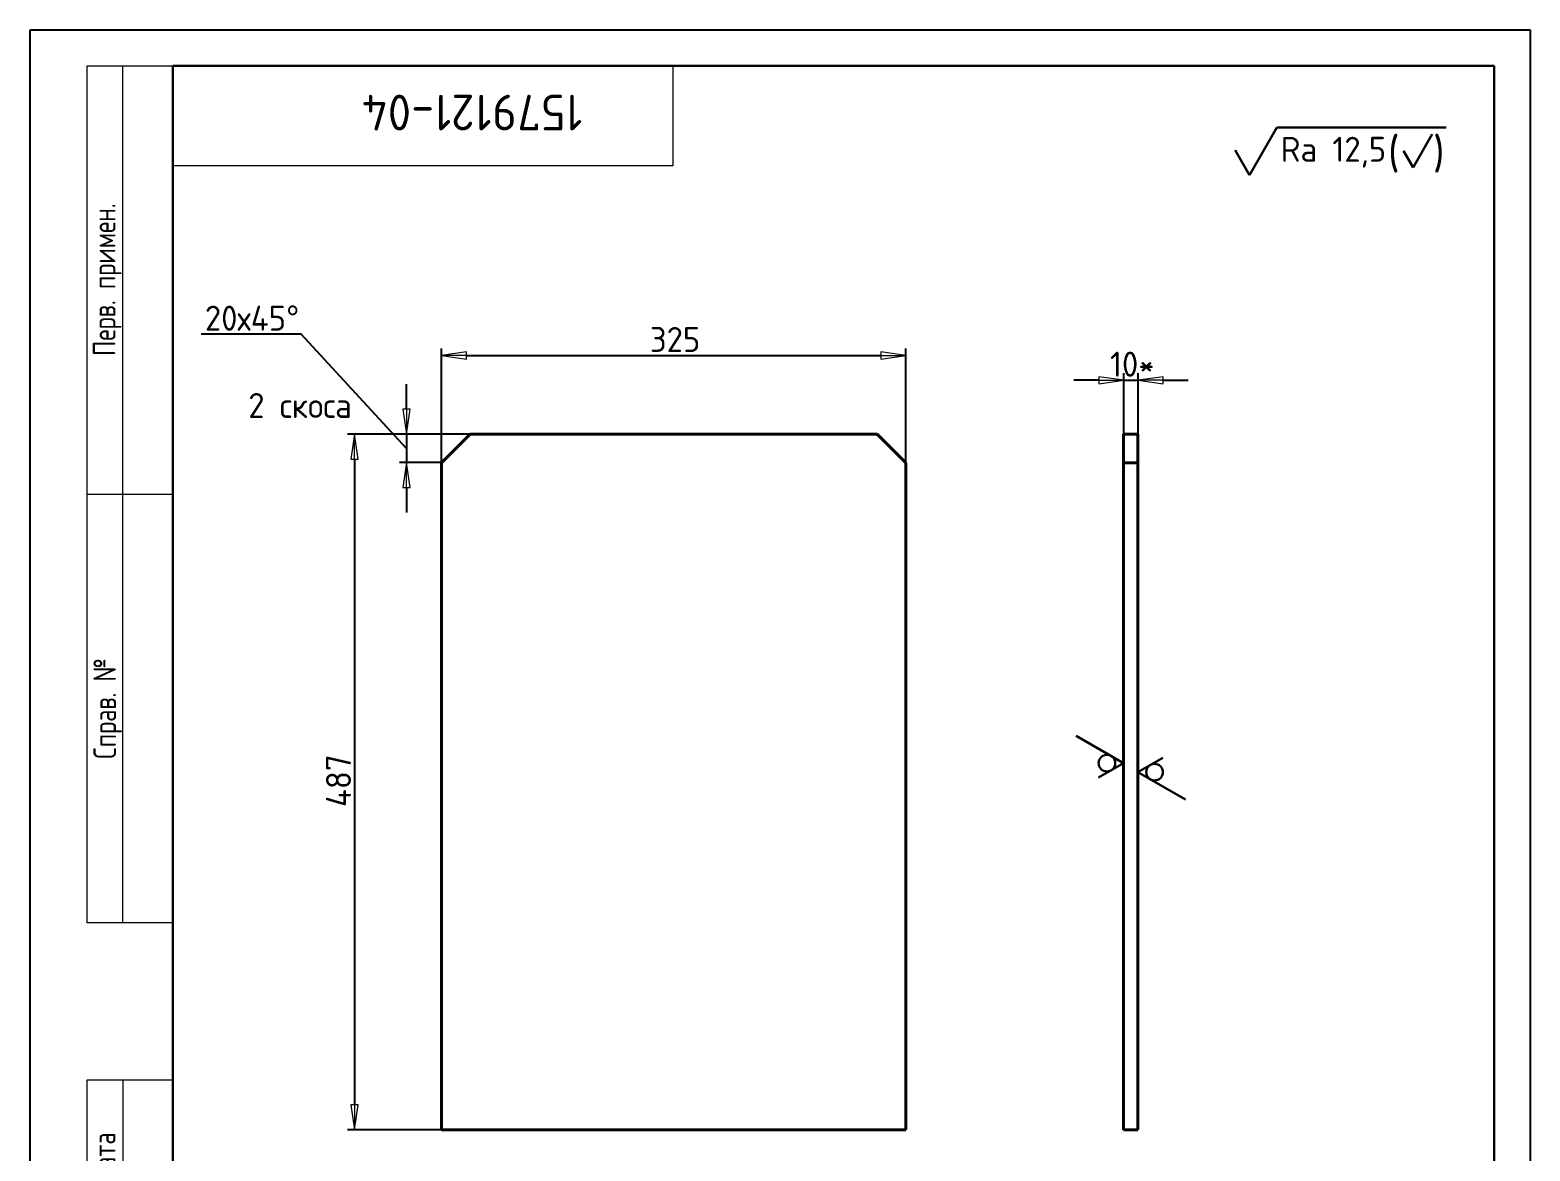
# Model space of a CAD drawing. Header units: millimetres. Extents: x 0 to 4514, y 0 to 1551.
# Drawn here: x 0 to 1050, y 700 to 1485 of the extents above; entities that cross this region are included whole.
import ezdxf
from ezdxf.enums import TextEntityAlignment as Align

# ---------------------------------------------------------------- set-up
doc = ezdxf.new("R2018")
doc.units = ezdxf.units.MM
doc.header["$LTSCALE"] = 5
for name, color, linetype, lineweight in [('Видимый контур (ГОСТ)', 5, 'Continuous', 40), ('Кромка (ГОСТ)', 7, 'Continuous', 30), ('Обозначение (ГОСТ)', 3, 'Continuous', 18), ('Размер (ГОСТ)', 3, 'Continuous', 18), ('Эскизная геометрия (ГОСТ)', 3, 'Continuous', 18)]:
    doc.layers.add(name, color=color, linetype=linetype, lineweight=lineweight)
doc.styles.add('Альтернативный текст (ГОСТ)', font='arial.ttf', dxfattribs={"width": 0.8})
doc.styles.add('Обычный текст (ГОСТ)', font='GOST Common.ttf')
doc.styles.add('Стиль текста112', font='GOST Common Italic.ttf', dxfattribs={"width": 0.8})
doc.styles.add('Стиль текста164', font='GOST Common.ttf', dxfattribs={"width": 0.8})
doc.styles.add('Стиль текста195', font='GOST Common.ttf', dxfattribs={"width": 1.2})
doc.dimstyles.new('Обычный (ГОСТ)', dxfattribs={"dimscale": 5, "dimtxt": 3.5, "dimasz": 3.5, "dimexe": 1, "dimexo": 0, "dimgap": 0.5, "dimtad": 1, "dimrnd": 1e-08, "dimtxsty": 'Обычный текст (ГОСТ)', "dimblk": 'Filled-1', "dimcen": 0.09, "dimdle": 15, "dimclrd": 256, "dimclre": 256, "dimclrt": 256, "dimazin": 2, "dimtfac": 0.714286, "dimtdec": 3, "dimtmove": 0, "dimatfit": 3, "dimfxl": 1, "dimtolj": 1, "dimlwd": 25, "dimlwe": 25, "dimarcsym": 0})

# ---------------------------------------------------------------- blocks, each defined once
blk = doc.blocks.new('Filled-1')
at = {"color": 0}
for p, q in [((0, 0), (-1, 0.143)), ((-1, 0.143), (-1, -0.143)), ((-1, 0), (0, 0)), ((-1, -0.143), (0, 0))]:
    blk.add_line(p, q, dxfattribs=at)
at = {"color": 0, "flags": 128}
blk.add_lwpolyline([(-1, -0.143), (0, 0), (-1, 0.143), (-1, -0.143)], dxfattribs=at)
at = {"color": 0}
blk.add_solid([(-1, -0.143), (0, 0), (-1, 0.143), (-1, -0.143)], dxfattribs=at)
blk = doc.blocks.new('*D14')
at = {"layer": 'Defpoints', "color": 0, "linetype": 'Continuous', "transparency": 16777216}
for p in [(308.1, 1202.1), (227.2, 715.1), (288.1, 715.1)]:
    blk.add_point(p, dxfattribs=at)
at = {"layer": 'Размер (ГОСТ)', "linetype": 'Continuous', "lineweight": 25, "transparency": 16777216}
for p, q in [((308.1, 1202.1), (222.2, 1202.1)), ((227.2, 1184.6), (227.2, 732.6)), ((288.1, 715.1), (222.2, 715.1))]:
    blk.add_line(p, q, dxfattribs=at)
at = {"layer": 'Размер (ГОСТ)', "linetype": 'Continuous', "lineweight": 25, "transparency": 16777216, "xscale": 17.5, "yscale": 17.5, "zscale": 17.5}
for p, rotation in [((227.2, 1202.1), 90), ((227.2, 715.1), 270)]:
    blk.add_blockref('Filled-1', p, dxfattribs=dict(at, rotation=rotation))
at = {"layer": 'Размер (ГОСТ)', "linetype": 'Continuous', "lineweight": 25, "transparency": 16777216, "insert": (207.2, 941), "char_height": 17.5, "attachment_point": 1, "rotation": 90, "style": 'Обычный текст (ГОСТ)'}
blk.add_mtext('\\A1;487', dxfattribs=at)
blk = doc.blocks.new('*D15')
at = {"layer": 'Defpoints', "color": 0, "linetype": 'Continuous', "transparency": 16777216}
for p in [(613.1, 1257.1), (288.1, 1182.1), (613.1, 1182.1)]:
    blk.add_point(p, dxfattribs=at)
at = {"layer": 'Размер (ГОСТ)', "linetype": 'Continuous', "lineweight": 25, "transparency": 16777216}
for p, q in [((288.1, 1182.1), (288.1, 1262.1)), ((613.1, 1182.1), (613.1, 1262.1)), ((305.6, 1257.1), (595.6, 1257.1))]:
    blk.add_line(p, q, dxfattribs=at)
at = {"layer": 'Размер (ГОСТ)', "linetype": 'Continuous', "lineweight": 25, "transparency": 16777216, "xscale": 17.5, "yscale": 17.5, "zscale": 17.5, "rotation": 180}
blk.add_blockref('Filled-1', (288.1, 1257.1), dxfattribs=at)
at = {"layer": 'Размер (ГОСТ)', "linetype": 'Continuous', "lineweight": 25, "transparency": 16777216, "xscale": 17.5, "yscale": 17.5, "zscale": 17.5}
blk.add_blockref('Filled-1', (613.1, 1257.1), dxfattribs=at)
at = {"layer": 'Размер (ГОСТ)', "linetype": 'Continuous', "lineweight": 25, "transparency": 16777216, "insert": (433.9, 1277.1), "char_height": 17.5, "attachment_point": 1, "style": 'Обычный текст (ГОСТ)'}
blk.add_mtext('\\A1;325', dxfattribs=at)
blk = doc.blocks.new('*D16')
at = {"layer": 'Defpoints', "color": 0, "linetype": 'Continuous', "transparency": 16777216}
for p in [(308.1, 1202.1), (263.6, 1182.1), (288.1, 1182.1)]:
    blk.add_point(p, dxfattribs=at)
at = {"layer": 'Размер (ГОСТ)', "linetype": 'Continuous', "lineweight": 25, "transparency": 16777216}
for p, q in [((189.8, 1272), (119.9, 1272)), ((263.6, 1192.1), (189.8, 1272)), ((263.6, 1219.6), (263.6, 1237.1)), ((308.1, 1202.1), (258.6, 1202.1)), ((263.6, 1202.1), (263.6, 1182.1)), ((263.6, 1202.1), (263.6, 1182.1)), ((288.1, 1182.1), (258.6, 1182.1)), ((263.6, 1164.6), (263.6, 1147.1))]:
    blk.add_line(p, q, dxfattribs=at)
at = {"layer": 'Размер (ГОСТ)', "linetype": 'Continuous', "lineweight": 25, "transparency": 16777216, "xscale": 17.5, "yscale": 17.5, "zscale": 17.5}
for p, rotation in [((263.6, 1202.1), 270), ((263.6, 1182.1), 90)]:
    blk.add_blockref('Filled-1', p, dxfattribs=dict(at, rotation=rotation))
at = {"layer": 'Размер (ГОСТ)', "linetype": 'Continuous', "lineweight": 25, "transparency": 16777216, "insert": (122.4, 1292), "char_height": 17.5, "attachment_point": 1, "style": 'Обычный текст (ГОСТ)'}
blk.add_mtext('\\A1;\\fGOST Common|b0|i0;\\H17.5000;20х45\\fAIGDT|b0|i0;\\H17.5000;~', dxfattribs=at)
blk = doc.blocks.new('Обозначение шероховатости_4')
at = {"layer": 'Эскизная геометрия (ГОСТ)', "lineweight": 30}
for p, q in [((0, 0), (1.097, 1.9)), ((1.097, 1.9), (7.864, 1.9)), ((6.543, 0.3), (7.313, 1.633)), ((-0.577, 1), (0, 0)), ((6.158, 0.967), (6.543, 0.3))]:
    blk.add_line(p, q, dxfattribs=at)
at = {"layer": 'Обозначение (ГОСТ)', "attachment_point": 7, "style": 'Обычный текст (ГОСТ)'}
for s, insert, char_height in [('\\A1;\\fGOST Common|b0|i0;\\H1.0000;Ra 12,5', (1.251, 0.3), 1), ('\\A1;\\fGOST Common|b0|i0;\\H1.3000;(', (5.543, 0.1), 1.3), ('\\A1;\\fGOST Common|b0|i0;\\H1.3000;)', (7.343, 0.1), 1.3)]:
    blk.add_mtext(s, dxfattribs=dict(at, insert=insert, char_height=char_height))
blk = doc.blocks.new('ГОСТ - Доп. графы 1')
at = {"layer": 'Эскизная геометрия (ГОСТ)'}
for p, q in [((-12, 0), (-12, 145)), ((-12, 145), (0, 145)), ((-7, 145), (-7, 0)), ((-12, 110), (-7, 110)), ((-7, 110), (0, 110)), ((-12, 85), (-7, 85)), ((-7, 85), (0, 85)), ((-12, 60), (-7, 60)), ((-7, 60), (0, 60)), ((-12, 25), (-7, 25)), ((-7, 25), (0, 25)), ((0, 0), (-12, 0))]:
    blk.add_line(p, q, dxfattribs=at)
at = {"layer": 'Обозначение (ГОСТ)', "char_height": 3.17, "attachment_point": 5, "rotation": 90, "style": 'Альтернативный текст (ГОСТ)'}
for s, insert, width in [('\\fGOST Common|b0|i0;\\H3.1700;Подп. и дата', (-9.37, 127.41), 34.7679), ('\\fGOST Common|b0|i0;\\H3.1700;Инв. № дубл.', (-8.95, 97.55), 24.8438), ('\\fGOST Common|b0|i0;\\H3.1700;Взам. инв. №', (-9.58, 72.53), 24.8669), ('\\fGOST Common|b0|i0;\\H3.1700;Подп. и дата', (-9.5, 42.47), 35.1486), ('\\fGOST Common|b0|i0;\\H3.1700;Инв. № подл.', (-9.5, 12.41), 24.9618)]:
    blk.add_mtext(s, dxfattribs=dict(at, insert=insert, width=width))
at = {"layer": 'Обозначение (ГОСТ)', "style": 'Стиль текста112', "width": 0.8}
for tag, p in [('Подп._и_дата_2', (-3.53, 127.51)), ('Инв._номер_дубликата', (-3.41, 97.47)), ('Взамен_инв._номера', (-3.46, 72.53)), ('Подп._и_дата_1', (-3.42, 42.35)), ('ИНВЕНТАРНЫЙ_НОМЕР', (-3.33, 12.68))]:
    blk.add_attdef(tag, text='', height=3.17, rotation=90, dxfattribs=at).set_placement(p, align=Align.MIDDLE_CENTER)
blk = doc.blocks.new('ГОСТ - Доп. графы 2')
at = {"layer": 'Эскизная геометрия (ГОСТ)'}
for p, q in [((-12, 0), (-12, 120)), ((-12, 120), (0, 120)), ((-7, 0), (-7, 120)), ((-12, 60), (0, 60)), ((0, 0), (-12, 0))]:
    blk.add_line(p, q, dxfattribs=at)
at = {"layer": 'Обозначение (ГОСТ)', "char_height": 3.17, "attachment_point": 5, "rotation": 90, "style": 'Альтернативный текст (ГОСТ)'}
for s, insert, width in [('\\fGOST Common|b0|i0;\\H3.1700;Перв. примен.', (-9.19, 90.05), 60.0143), ('\\fGOST Common|b0|i0;\\H3.1700;Справ. №', (-9.1, 30), 59.9357)]:
    blk.add_mtext(s, dxfattribs=dict(at, insert=insert, width=width))
at = {"layer": 'Обозначение (ГОСТ)', "style": 'Стиль текста112', "width": 0.8}
for tag, p in [('Первичная_применяемость', (-3.65, 90.03)), ('Справочный_номер', (-3.55, 30.02))]:
    blk.add_attdef(tag, text='', height=3.17, rotation=90, dxfattribs=at).set_placement(p, align=Align.MIDDLE_CENTER)
blk = doc.blocks.new('ГОСТ - Доп. графы 3')
at = {"layer": 'Эскизная геометрия (ГОСТ)'}
for p, q in [((0, 0), (70, 0)), ((70, 0), (70, -14)), ((70, -14), (0, -14))]:
    blk.add_line(p, q, dxfattribs=at)
at = {"layer": 'Обозначение (ГОСТ)', "style": 'Стиль текста164', "width": 0.8}
blk.add_attdef('ОБОЗНАЧЕНИЕ', text='', height=5, rotation=180, dxfattribs=at).set_placement((34.94, -6.97), align=Align.MIDDLE_CENTER)
blk = doc.blocks.new('Рамки ГОСТ_ граница 297x210_2')
at = {"layer": 'Кромка (ГОСТ)', "lineweight": 25}
for p, q in [((0, 0), (0, 297)), ((0, 297), (210, 297)), ((210, 297), (210, 0))]:
    blk.add_line(p, q, dxfattribs=at)
at = {"layer": 'Кромка (ГОСТ)'}
for p, q in [((205, 292), (20, 292)), ((20, 292), (20, 5)), ((205, 5), (205, 292))]:
    blk.add_line(p, q, dxfattribs=at)
blk = doc.blocks.new('Обозначение шероховатости_5')
at = {"layer": 'Эскизная геометрия (ГОСТ)', "lineweight": 30}
for p, q in [((0, 0), (1.097, 1.9)), ((-0.577, 1), (0, 0))]:
    blk.add_line(p, q, dxfattribs=at)
blk.add_circle((0, 0.667), 0.333, dxfattribs=at)
blk = doc.blocks.new('Обозначение шероховатости_6')
at = {"layer": 'Эскизная геометрия (ГОСТ)', "lineweight": 30}
for p, q in [((0, 0), (1.097, 1.9)), ((-0.577, 1), (0, 0))]:
    blk.add_line(p, q, dxfattribs=at)
blk.add_circle((0, 0.667), 0.333, dxfattribs=at)
blk = doc.blocks.new('*D19')
at = {"layer": 'Defpoints', "color": 0, "linetype": 'Continuous', "transparency": 16777216}
for p in [(775.6, 1239.8), (765.6, 1182.1), (775.6, 1182.1)]:
    blk.add_point(p, dxfattribs=at)
at = {"layer": 'Размер (ГОСТ)', "linetype": 'Continuous', "lineweight": 25, "transparency": 16777216}
for p, q in [((748.1, 1239.8), (730.6, 1239.8)), ((765.6, 1182.1), (765.6, 1244.8)), ((765.6, 1239.8), (775.6, 1239.8)), ((775.6, 1182.1), (775.6, 1244.8)), ((793.1, 1239.8), (810.6, 1239.8))]:
    blk.add_line(p, q, dxfattribs=at)
at = {"layer": 'Размер (ГОСТ)', "linetype": 'Continuous', "lineweight": 25, "transparency": 16777216, "xscale": 17.5, "yscale": 17.5, "zscale": 17.5}
blk.add_blockref('Filled-1', (765.6, 1239.8), dxfattribs=at)
at = {"layer": 'Размер (ГОСТ)', "linetype": 'Continuous', "lineweight": 25, "transparency": 16777216, "xscale": 17.5, "yscale": 17.5, "zscale": 17.5, "rotation": 180}
blk.add_blockref('Filled-1', (775.6, 1239.8), dxfattribs=at)
at = {"layer": 'Размер (ГОСТ)', "linetype": 'Continuous', "lineweight": 25, "transparency": 16777216, "insert": (756, 1259.8), "char_height": 17.5, "attachment_point": 1, "style": 'Обычный текст (ГОСТ)'}
blk.add_mtext('\\A1;\\fGOST Common|b0|i0;\\H17.5000;10*', dxfattribs=at)

msp = doc.modelspace()

# ---------------------------------------------------------------- linework, layer by layer
at = {"layer": 'Видимый контур (ГОСТ)'}
for p, q in [((288.061, 1182.056), (308.061, 1202.056)), ((593.061, 1202.056), (308.061, 1202.056)), ((593.061, 1202.056), (613.061, 1182.056)), ((765.552, 1202.056), (765.552, 1182.056)), ((775.552, 1202.056), (765.552, 1202.056)), ((775.552, 1182.056), (775.552, 1202.056)), ((288.061, 1182.056), (288.061, 715.056)), ((613.061, 715.056), (613.061, 1182.056)), ((765.552, 1182.056), (775.552, 1182.056)), ((765.552, 715.056), (765.552, 1182.056)), ((775.552, 1182.056), (775.552, 715.056)), ((288.061, 715.056), (613.061, 715.056)), ((775.552, 715.056), (765.552, 715.056))]:
    msp.add_line(p, q, dxfattribs=at)

# ---------------------------------------------------------------- block references
for name, p, xscale, yscale, zscale in [('Рамки ГОСТ_ граница 297x210_2', (0, 0), 5, 5, 5), ('Обозначение шероховатости_4', (853.623, 1383.405), 17.49999970197678, 17.49999970197678, 17.49999970197678)]:
    msp.add_blockref(name, p, dxfattribs=dict(xscale=xscale, yscale=yscale, zscale=zscale))
ref = msp.add_blockref('ГОСТ - Доп. графы 2', (100, 860), dxfattribs=dict(xscale=5, yscale=5, zscale=5))
lines = msp.add_mtext('\\W0.8000;', dxfattribs={"layer": 'Обозначение (ГОСТ)', "insert": (82.244, 1010.083), "char_height": 15.85, "width": 299.03149, "attachment_point": 5, "rotation": 90, "style": 'Стиль текста112'})
ref.add_attrib('Справочный_номер', '', (82.244, 1010.083)).embed_mtext(lines)
lines = msp.add_mtext('\\W0.8000;', dxfattribs={"layer": 'Обозначение (ГОСТ)', "insert": (81.747, 1310.137), "char_height": 15.85, "width": 299.02241, "attachment_point": 5, "rotation": 90, "style": 'Стиль текста112'})
ref.add_attrib('Первичная_применяемость', '', (81.747, 1310.137)).embed_mtext(lines)
ref = msp.add_blockref('ГОСТ - Доп. графы 3', (100, 1460), dxfattribs=dict(xscale=5, yscale=5, zscale=5))
lines = msp.add_mtext('\\W0.8000;', dxfattribs={"layer": 'Обозначение (ГОСТ)', "insert": (274.711, 1425.162), "char_height": 25, "width": 350.62419, "attachment_point": 5, "rotation": 180, "style": 'Стиль текста164'})
ref.add_attrib('ОБОЗНАЧЕНИЕ', '', (274.711, 1425.162)).embed_mtext(lines)
at = {"xscale": 17.49999970197678, "yscale": 17.49999970197678, "zscale": 17.49999970197678}
for name, p, rotation in [('Обозначение шероховатости_5', (765.552, 971.747), 90), ('Обозначение шероховатости_6', (775.552, 965.415), 270)]:
    msp.add_blockref(name, p, dxfattribs=dict(at, rotation=rotation))
ref = msp.add_blockref('ГОСТ - Доп. графы 1', (100, 25), dxfattribs=dict(xscale=5, yscale=5, zscale=5))
lines = msp.add_mtext('\\W0.8000;', dxfattribs={"layer": 'Обозначение (ГОСТ)', "insert": (82.888, 236.762), "char_height": 15.85, "width": 175.52249, "attachment_point": 5, "rotation": 90, "style": 'Стиль текста112'})
ref.add_attrib('Подп._и_дата_1', '', (82.888, 236.762)).embed_mtext(lines)
lines = msp.add_mtext('\\W0.8000;', dxfattribs={"layer": 'Обозначение (ГОСТ)', "insert": (82.34, 662.554), "char_height": 15.85, "width": 175.52249, "attachment_point": 5, "rotation": 90, "style": 'Стиль текста112'})
ref.add_attrib('Подп._и_дата_2', '', (82.34, 662.554)).embed_mtext(lines)
lines = msp.add_mtext('\\W0.8000;', dxfattribs={"layer": 'Обозначение (ГОСТ)', "insert": (82.969, 512.329), "char_height": 15.85, "width": 124.27133, "attachment_point": 5, "rotation": 90, "style": 'Стиль текста112'})
ref.add_attrib('Инв._номер_дубликата', '', (82.969, 512.329)).embed_mtext(lines)
lines = msp.add_mtext('\\W0.8000;', dxfattribs={"layer": 'Обозначение (ГОСТ)', "insert": (82.701, 387.645), "char_height": 15.85, "width": 124.00153, "attachment_point": 5, "rotation": 90, "style": 'Стиль текста112'})
ref.add_attrib('Взамен_инв._номера', '', (82.701, 387.645)).embed_mtext(lines)
lines = msp.add_mtext('\\W0.8000;', dxfattribs={"layer": 'Обозначение (ГОСТ)', "insert": (83.355, 88.415), "char_height": 15.85, "width": 124.45454, "attachment_point": 5, "rotation": 90, "style": 'Стиль текста112'})
ref.add_attrib('ИНВЕНТАРНЫЙ_НОМЕР', '', (83.355, 88.415)).embed_mtext(lines)

# ---------------------------------------------------------------- texts
at = {"layer": 'Обозначение (ГОСТ)', "insert": (386.709, 1414.713), "char_height": 25, "width": 195.04579, "attachment_point": 1, "rotation": 180, "style": 'Стиль текста195'}
msp.add_mtext('{\\fGOST Common|b0|i0;\\H25.0000;1579121-04}', dxfattribs=at)
at = {"layer": 'Обозначение (ГОСТ)', "insert": (152.803, 1230.895), "char_height": 17.5, "width": 77.76644, "attachment_point": 1, "style": 'Обычный текст (ГОСТ)'}
msp.add_mtext('{\\fGOST Common|b0|i0;2 скоса}', dxfattribs=at)

# ---------------------------------------------------------------- dimensions: what is measured, and where the dimension line sits
at = {"layer": 'Размер (ГОСТ)', "linetype": 'Continuous', "lineweight": 25}
dim = msp.add_linear_dim(base=(263.554, 1182.056), p1=(308.061, 1202.056), p2=(288.061, 1182.056), angle=90, text='\\fGOST Common|b0|i0;\\H17.5000;<>х45\\fAIGDT|b0|i0;\\H17.5000;~', dimstyle='Обычный (ГОСТ)', override={"dimgap": 0.5, "dimtih": 1, "dimtoh": 1, "dimdec": 2, "dimtol": 0, "dimlim": 0, "dimtp": 0, "dimtm": 0, "dimtdec": 3, "dimtofl": 1, "dimtmove": 1, "dimatfit": 1}, dxfattribs=at)
dim.commit()
dim.dimension.update_dxf_attribs({"geometry": '*D16', "text_midpoint": (187.299, 1272.02), "dimtype": 160})
for base, p1, p2, angle, picture, middle in [((613.061, 1257.056), (288.061, 1182.056), (613.061, 1182.056), 180, '*D15', (450.561, 1257.056)), ((227.243, 715.056), (308.061, 1202.056), (288.061, 715.056), 90, '*D14', (227.243, 958.556))]:
    dim = msp.add_linear_dim(base=base, p1=p1, p2=p2, angle=angle, dimstyle='Обычный (ГОСТ)', override={"dimgap": 0.5, "dimdec": 2, "dimtol": 0, "dimlim": 0, "dimtp": 0, "dimtm": 0, "dimtdec": 3, "dimtofl": 0, "dimatfit": 1}, dxfattribs=at)
    dim.commit()
    dim.dimension.update_dxf_attribs({"geometry": picture, "text_midpoint": middle, "dimtype": 160})
dim = msp.add_linear_dim(base=(775.552, 1239.796), p1=(765.552, 1182.056), p2=(775.552, 1182.056), text='\\fGOST Common|b0|i0;\\H17.5000;<>*', dimstyle='Обычный (ГОСТ)', override={"dimgap": 0.5, "dimdec": 2, "dimtol": 0, "dimlim": 0, "dimtp": 0, "dimtm": 0, "dimtdec": 3, "dimtofl": 1, "dimatfit": 1}, dxfattribs=at)
dim.commit()
dim.dimension.update_dxf_attribs({"geometry": '*D19', "text_midpoint": (770.552, 1239.796), "dimtype": 160})

doc.saveas('drawing.dxf')
